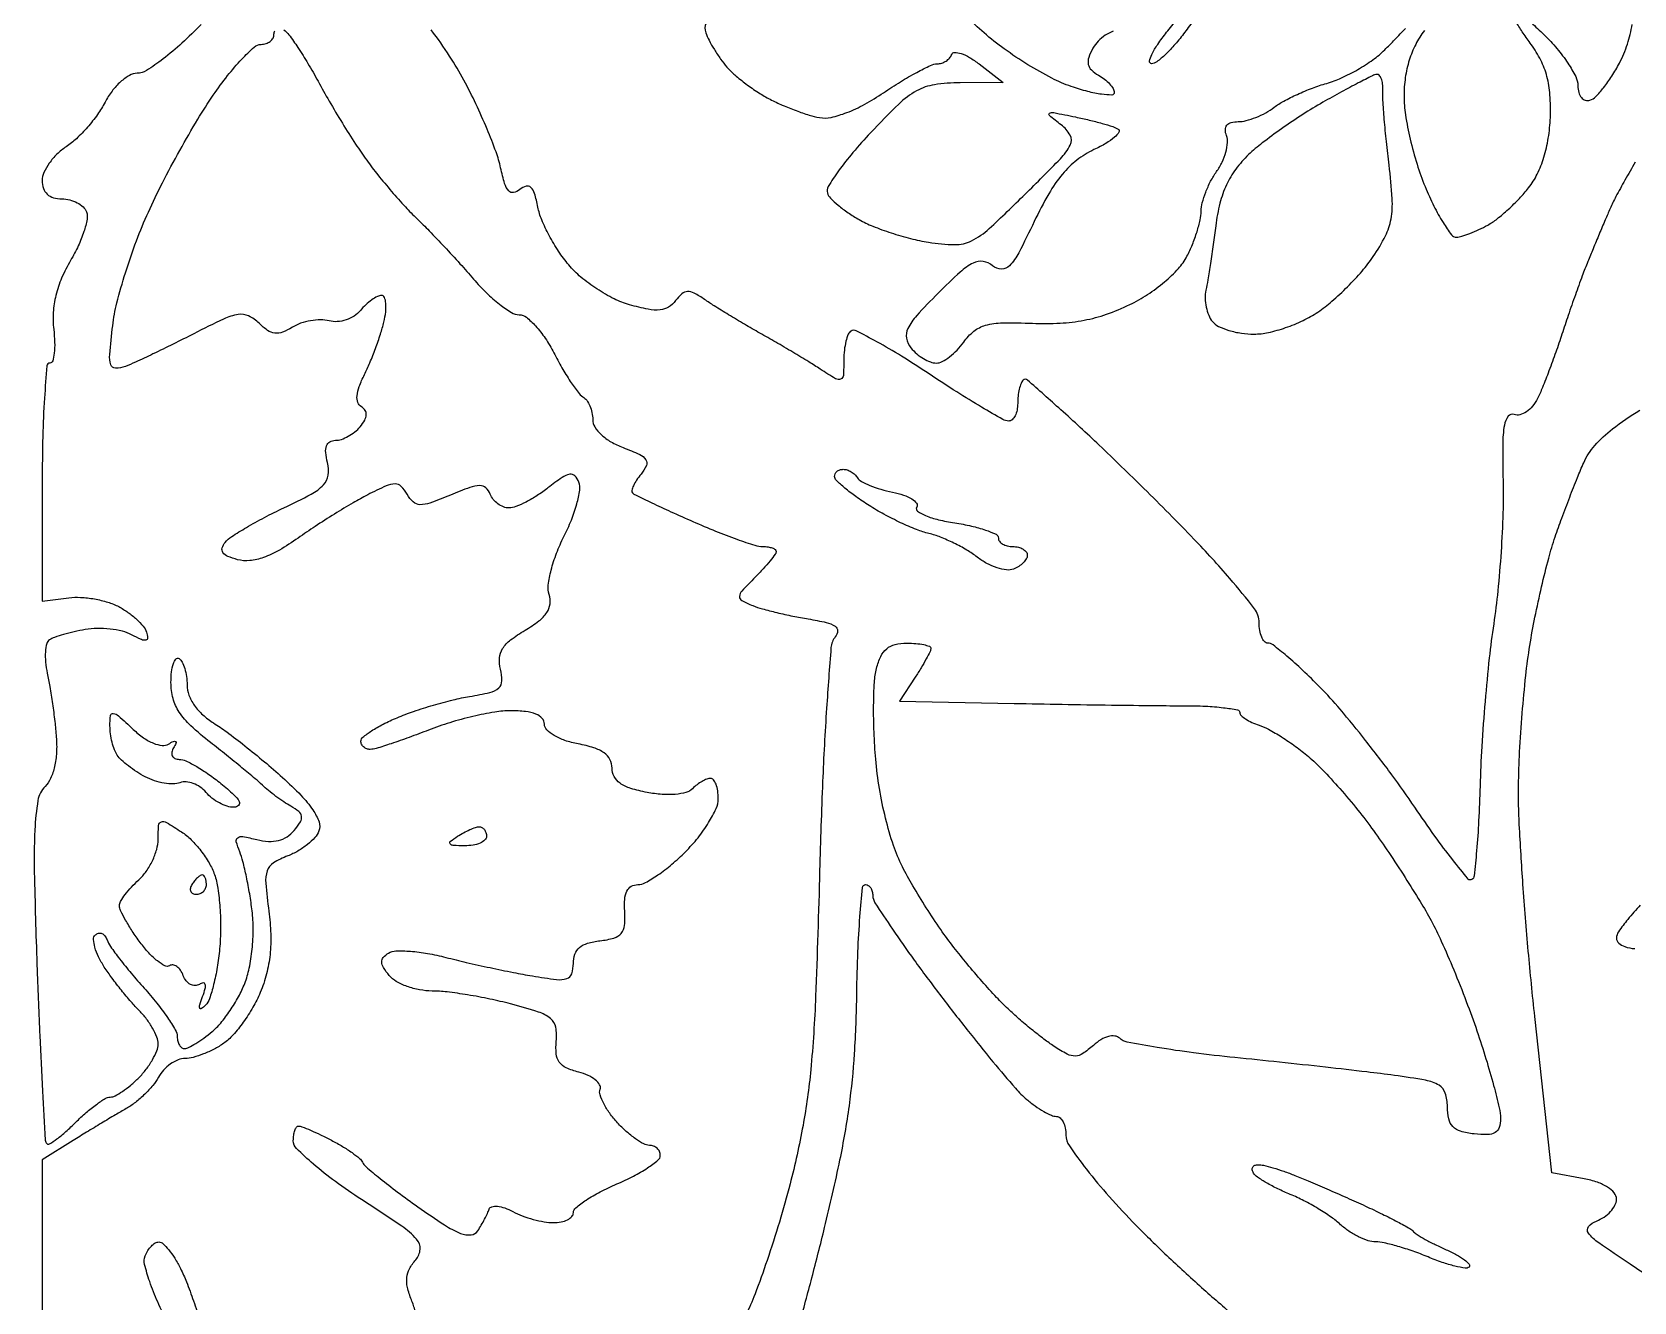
# Model space of a CAD drawing. Extents: x 0 to 102, y 0 to 135.
# Drawn here: x 58.12 to 72.15, y 62.92 to 74.05 of the extents above; entities that cross this region are included whole.
import ezdxf

# ---------------------------------------------------------------- set-up
doc = ezdxf.new("R2010")
doc.units = 0
doc.header["$MEASUREMENT"] = 0

msp = doc.modelspace()

# ---------------------------------------------------------------- linework, layer by layer
for points in [[(68.492028, 74.5326, -0.328523), (68.503802, 74.523928, -0.112876), (68.505515, 74.501536, -0.061476), (68.496031, 74.467436, -0.030111), (68.476212, 74.42685, -0.018633), (68.44072, 74.369185, -0.003932), (68.37427, 74.271397, -0.004114), (68.295339, 74.15917, -0.003892), (68.213113, 74.04615, -0.019149), (68.128831, 73.940861, -0.02517), (68.04372, 73.851967, -0.024172), (67.967776, 73.786892, -0.166549), (67.921974, 73.7712, -0.469711), (67.904899, 73.791782, -0.065923), (67.924667, 73.851967, -0.038273), (67.976047, 73.940566, -0.018366), (68.054455, 74.04615, -0.000382), (68.145151, 74.15917, -0.000389), (68.235495, 74.271397, -0.000377), (68.314186, 74.368843, -0.001608), (68.361411, 74.42685, -0.022925), (68.397813, 74.467335, -0.028014), (68.435527, 74.501536, -0.028486), (68.469652, 74.526085, -0.142621)], [(69.895492, 73.677517, 0.077402), (69.857146, 73.665262, 0.003452), (69.732768, 73.601968, 0.005742), (69.586108, 73.523907, 0.004068), (69.423255, 73.433083, 0.013737), (69.247389, 73.326621, 0.010567), (69.061271, 73.201207, 0.01071), (68.892151, 73.076467, 0.024903), (68.772391, 72.974211, 0.044324), (68.6606, 72.848205, 0.050917), (68.57858, 72.709922, 0.046815), (68.521386, 72.54826, 0.029558), (68.484077, 72.351496, -0.002865), (68.461842, 72.186576, -0.002826), (68.437619, 72.021154, -0.002775), (68.414778, 71.876495, -0.010838), (68.398232, 71.787502, 0.057995), (68.391833, 71.716311, 0.044637), (68.400826, 71.638757, 0.045773), (68.422791, 71.566763, 0.076426), (68.455299, 71.512552, 0.107145), (68.50936, 71.470196, 0.039461), (68.600125, 71.434757, 0.036887), (68.708646, 71.410533, 0.036487), (68.819948, 71.4024, 0.054654), (68.945142, 71.416126, 0.028309), (69.096767, 71.458907, 0.027768), (69.249326, 71.521105, 0.037604), (69.378626, 71.594763, 0.030502), (69.502441, 71.689668, 0.017924), (69.63891, 71.817008, 0.017889), (69.76667, 71.954598, 0.028976), (69.863858, 72.081213, 0.031647), (69.970889, 72.262451, 0.074902), (70.020176, 72.410854, 0.058901), (70.029653, 72.587961, 0.013966), (70.002402, 72.8829, -0.004253), (69.979415, 73.088094, -0.004849), (69.96099, 73.284882, -0.004409), (69.948449, 73.452139, -0.027079), (69.947423, 73.53855, 0.037408), (69.945599, 73.594618, 0.062664), (69.934751, 73.640442, 0.091571), (69.917221, 73.669671, 0.256073)], [(65.221607, 70.218, -0.079828), (65.25543, 70.212565, -0.053414), (65.291205, 70.196359, -0.052543), (65.323431, 70.172511, -0.068897), (65.346747, 70.144327, 0.131301), (65.380432, 70.112559, 0.026371), (65.455622, 70.076952, 0.026196), (65.550123, 70.043825, 0.02185), (65.653446, 70.018421, -0.031727), (65.750047, 69.992637, -0.058765), (65.823342, 69.957983, -0.094395), (65.863655, 69.920631, -0.306286), (65.86507, 69.886023, 0.396301), (65.872157, 69.85125, 0.055886), (65.94239, 69.812565, 0.039548), (66.054718, 69.776242, 0.021215), (66.197863, 69.748523, -0.018017), (66.344386, 69.721121, -0.02808), (66.467888, 69.686001, -0.026968), (66.559675, 69.64858, -0.290195), (66.5802, 69.616194, 0.165545), (66.589939, 69.587586, 0.095492), (66.617477, 69.56323, 0.076482), (66.658562, 69.546768, 0.057167), (66.7071, 69.5412, -0.057609), (66.755636, 69.535589, -0.076852), (66.796723, 69.519008, -0.095748), (66.824258, 69.49447, -0.164455), (66.834, 69.465651, -0.134271), (66.825157, 69.433317, -0.062267), (66.798309, 69.398599, -0.055126), (66.758973, 69.366919, -0.050409), (66.712499, 69.343478, -0.124148), (66.652069, 69.33623, -0.047991), (66.569188, 69.355074, -0.043723), (66.479129, 69.393882, -0.041181), (66.395249, 69.448426, 0.031196), (66.303795, 69.510527, 0.019733), (66.190284, 69.571755, 0.019805), (66.073535, 69.623279, 0.034176), (65.972378, 69.655424, -0.034863), (65.864419, 69.689893, -0.014655), (65.724422, 69.750417, -0.014416), (65.577958, 69.824116, -0.018202), (65.447209, 69.900974, -0.013583), (65.332773, 69.978425, -0.01923), (65.235661, 70.053889, -0.015663), (65.161326, 70.120465, -0.190431), (65.145581, 70.15455, -0.126738), (65.150377, 70.178738, -0.107267), (65.166436, 70.199362, -0.095357), (65.191469, 70.213211, -0.078962)], [(65.778112, 68.6952, -0.020326), (65.85856, 68.691928, -0.032804), (65.926345, 68.6819, -0.035352), (65.975734, 68.66753, -0.313995), (65.988, 68.649923, -0.114403), (65.981606, 68.622345, -0.009554), (65.947865, 68.556693, -0.012338), (65.903701, 68.479293, -0.009212), (65.85137, 68.396123), (65.71474, 68.1876), (66.71852, 68.167427, 0.000841), (67.1385, 68.159693, 0.000774), (67.570334, 68.153136, 0.000772), (67.955375, 68.14848, 0.00256), (68.20875, 68.147105, -0.011303), (68.395254, 68.142831, -0.018658), (68.552305, 68.129793, -0.01314), (68.675681, 68.111598, -0.364489), (68.6952, 68.088379, 0.203818), (68.706317, 68.062239, 0.04536), (68.745037, 68.031192, 0.040104), (68.799894, 68.000862, 0.029399), (68.864856, 67.975955, -0.048463), (68.947699, 67.940521, -0.016179), (69.061337, 67.87342, -0.015931), (69.183121, 67.790531, -0.017513), (69.295486, 67.702514, -0.026742), (69.417204, 67.588443, -0.010864), (69.570854, 67.421051, -0.010713), (69.728644, 67.233513, -0.013419), (69.866436, 67.05271, -0.008043), (69.999332, 66.861868, -0.005705), (70.142481, 66.64375, -0.00576), (70.274427, 66.432285, -0.012146), (70.370875, 66.264632, -0.018606), (70.459891, 66.085209, -0.00741), (70.569028, 65.833082, -0.007321), (70.678864, 65.557331, -0.009141), (70.772368, 65.298064, -0.007333), (70.851639, 65.053279, -0.008858), (70.918584, 64.821169, -0.007722), (70.968302, 64.624526, -0.058115), (70.9794, 64.529363, -0.079203), (70.967154, 64.452541, -0.185733), (70.931035, 64.408188, -0.128576), (70.863593, 64.389934, -0.030796), (70.74675, 64.396131, -0.041219), (70.629436, 64.419539, -0.130226), (70.561192, 64.460292, -0.141853), (70.525393, 64.527143, -0.052502), (70.5141, 64.6344, 0.078139), (70.495416, 64.753229, 0.183645), (70.440158, 64.822241, 0.089195), (70.322861, 64.865653, 0.010692), (70.0488, 64.908522, 0.004214), (69.80802, 64.938863, 0.00132), (69.446818, 64.980322, 0.001319), (69.04331, 65.02448, 0.001459), (68.6529, 65.065012, -0.006638), (68.29059, 65.106423, -0.009655), (67.972394, 65.153339, -0.005701), (67.707942, 65.200669, -0.143371), (67.643085, 65.233885, 0.161157), (67.600399, 65.253904, 0.095617), (67.543791, 65.24984, 0.072857), (67.478883, 65.221798, 0.04561), (67.412603, 65.171995, -0.034364), (67.320779, 65.099714, -0.143891), (67.254596, 65.078343, -0.128612), (67.183189, 65.095009, -0.025213), (67.068818, 65.162874, -0.01622), (66.97999, 65.226073, -0.007924), (66.870724, 65.312049, -0.007852), (66.759821, 65.405125, -0.011274), (66.6648, 65.491275, -0.015655), (66.56523, 65.59183, -0.006655), (66.437969, 65.732371, -0.006577), (66.306042, 65.886049, -0.008572), (66.189608, 66.0303, -0.01467), (66.075118, 66.186469, -0.008942), (65.948735, 66.37712, -0.008958), (65.830132, 66.570743, -0.015661), (65.739906, 66.735763, -0.036389), (65.661708, 66.922649, -0.019986), (65.59228, 67.16088, -0.019148), (65.538001, 67.421519, -0.02085), (65.505654, 67.678257, -0.011422), (65.491258, 67.914751, -0.011739), (65.487858, 68.149503, -0.011542), (65.494387, 68.352934, -0.047721), (65.512818, 68.474445, -0.049566), (65.550475, 68.579245, -0.108617), (65.602498, 68.646222, -0.114776), (65.675757, 68.683018, -0.059298)], [(59.002237, 67.939684, 0.035291), (59.091923, 67.866617, 0.054797), (59.179244, 67.818505, 0.069697), (59.255419, 67.798652, 0.168917), (59.311409, 67.811108, -0.023569), (59.354628, 67.835082, -0.285897), (59.372691, 67.833312, -0.352028), (59.376537, 67.817548, -0.028981), (59.354979, 67.777671, 0.089022), (59.340014, 67.739766, 0.16709), (59.344322, 67.70749, 0.174118), (59.367285, 67.685569, 0.097798), (59.405357, 67.676958, -0.103377), (59.463825, 67.663052, -0.021339), (59.558123, 67.613698, -0.021588), (59.664609, 67.54574, -0.018862), (59.7699, 67.465878, -0.013995), (59.881732, 67.368853, -0.080169), (59.93023, 67.30741, -0.335951), (59.92549, 67.273779, -0.197385), (59.886009, 67.25742, -0.078084), (59.825372, 67.266758, -0.044581), (59.756889, 67.295531, -0.043214), (59.691491, 67.337748, -0.054671), (59.639805, 67.38775, 0.066261), (59.589396, 67.434312, 0.064319), (59.528072, 67.466625, 0.06955), (59.465587, 67.480441, 0.111748), (59.411817, 67.472653, -0.093147), (59.352934, 67.461899, -0.040431), (59.273323, 67.468757, -0.038176), (59.187437, 67.490053, -0.041302), (59.108121, 67.523768, -0.022583), (59.033036, 67.567727, -0.020561), (58.959757, 67.619591, -0.02106), (58.89813, 67.67141, -0.060273), (58.861745, 67.713815, -0.059512), (58.837782, 67.761009, -0.026982), (58.817468, 67.827378, -0.026252), (58.803354, 67.900541, -0.032542), (58.798295, 67.969697, -0.032351), (58.803472, 68.060864, -0.421472), (58.827817, 68.079434, -0.146783), (58.872516, 68.058521, -0.006275)], [(59.42517, 67.041868, -0.051451), (59.509834, 66.973003, -0.031884), (59.594563, 66.876669, -0.031782), (59.66684, 66.769672, -0.048821), (59.713715, 66.668266, -0.047673), (59.743154, 66.548048, -0.018908), (59.76134, 66.378843, -0.018509), (59.76732, 66.193456, -0.022098), (59.758765, 66.018849, -0.017314), (59.737783, 65.855531, -0.020878), (59.706426, 65.704068, -0.020043), (59.670104, 65.580539, -0.1165), (59.634408, 65.52335, -0.043417), (59.599232, 65.494077, -0.505032), (59.584771, 65.498999, -0.155949), (59.584829, 65.528162, -0.013148), (59.610065, 65.600028, 0.022658), (59.632776, 65.668866, 0.134502), (59.633, 65.7064, 0.375561), (59.615377, 65.718221, 0.106879), (59.581642, 65.706264, -0.139735), (59.543358, 65.695425, -0.124134), (59.503146, 65.705641, -0.103556), (59.467054, 65.736174, -0.074099), (59.440962, 65.782348, 0.05776), (59.416311, 65.829491, 0.088473), (59.384174, 65.86239, 0.118783), (59.349952, 65.876225, 0.177142), (59.318651, 65.869784, -0.266488), (59.279199, 65.868493, -0.046193), (59.214328, 65.911041, -0.039558), (59.139446, 65.981064, -0.025806), (59.064254, 66.072496, -0.013349), (58.994313, 66.172579, -0.016805), (58.935255, 66.268983, -0.015012), (58.891495, 66.351817, -0.114494), (58.8816, 66.394462, -0.133207), (58.892036, 66.432941, -0.027167), (58.931303, 66.49235, -0.026849), (58.986026, 66.558381, -0.022381), (59.0508, 66.6225, 0.056014), (59.115563, 66.695848, 0.041261), (59.170297, 66.789493, 0.042015), (59.207682, 66.888071, 0.069737), (59.22, 66.975962, -0.018404), (59.22453, 67.099001, -0.305608), (59.248618, 67.129606, -0.21583), (59.293346, 67.12447, -0.010144)], [(62.03295, 67.086505, -0.133323), (62.057142, 67.080464, -0.102891), (62.077762, 67.062568, -0.089496), (62.09163, 67.035429, -0.073605), (62.0964, 67.0032, -0.210568), (62.082189, 66.970952, -0.082215), (62.040485, 66.943832, -0.062416), (61.978925, 66.925605, -0.042523), (61.90605, 66.919895, -0.011293), (61.80502, 66.922866, -0.220444), (61.778122, 66.937072, -0.409657), (61.780936, 66.959166, -0.023197), (61.8426, 67.0032, -0.019837), (61.89584, 67.034686, -0.02047), (61.950862, 67.061499, -0.020703), (62.000255, 67.080721, -0.077483)], [(59.605693, 66.6648, 0.151918), (59.587865, 66.659255, 0.038439), (59.563986, 66.639949, 0.035638), (59.538857, 66.612583, 0.029505), (59.5161, 66.5802, 0.082592), (59.502859, 66.547874, 0.161196), (59.505491, 66.520451, 0.182303), (59.523379, 66.502223, 0.108972), (59.553407, 66.4956, 0.093332), (59.587607, 66.50204, 0.09642), (59.616682, 66.520451, 0.099167), (59.636142, 66.54792, 0.105053), (59.643, 66.5802, 0.042167), (59.640264, 66.612589, 0.061769), (59.632041, 66.639949, 0.081139), (59.619959, 66.658501, 0.210953)], [(68.855426, 64.1268, -0.059349), (68.902854, 64.121151, -0.011841), (68.9854, 64.099121, -0.012371), (69.080797, 64.068645, -0.01125), (69.177669, 64.032573, -0.005575), (69.294674, 63.984463, -0.002127), (69.45662, 63.914939, -0.002106), (69.631906, 63.837925, -0.002581), (69.795, 63.764436, -0.006343), (69.943906, 63.694117, -0.008626), (70.076295, 63.62668, -0.006099), (70.184936, 63.567247, -0.091255), (70.218, 63.539691, 0.082175), (70.247665, 63.514048, 0.010962), (70.319427, 63.4723, 0.012439), (70.407518, 63.426428, 0.010163), (70.503883, 63.381661, -0.020662), (70.594171, 63.337389, -0.03792), (70.662962, 63.293003, -0.051202), (70.704198, 63.2545, -0.39442), (70.703377, 63.230377, -0.24049), (70.670321, 63.219665, -0.020181), (70.579539, 63.237972, -0.023343), (70.467825, 63.270826, -0.01577), (70.343712, 63.318144, 0.014397), (70.21241, 63.368617, 0.014542), (70.078855, 63.411267, 0.014487), (69.960609, 63.441594, 0.055579), (69.885221, 63.45, -0.079607), (69.818789, 63.460644, -0.035), (69.736111, 63.49441, -0.033509), (69.651601, 63.543325, -0.038285), (69.578302, 63.601184, 0.034641), (69.495864, 63.667237, 0.01631), (69.381176, 63.741337, 0.016074), (69.255504, 63.811445, 0.021787), (69.137535, 63.865999, -0.015558), (69.028238, 63.9149, -0.018628), (68.92871, 63.967867, -0.017616), (68.849014, 64.018004, -0.105501), (68.815292, 64.053216, -0.093395), (68.804488, 64.081294, -0.171758), (68.808322, 64.105185, -0.173881), (68.826263, 64.121148, -0.096002)]]:
    msp.add_lwpolyline(points, format="xyb", close=True)
for points in [[(59.597274, 74.114669, -0.01694), (59.429167, 73.950752, -0.021734), (59.263316, 73.812345, -0.020261), (59.118146, 73.710566, -0.143714), (59.036487, 73.6866, 0.131509), (58.969424, 73.668651, 0.052378), (58.891734, 73.61228, 0.047076), (58.816307, 73.530392, 0.043283), (58.755112, 73.433597, -0.035809), (58.689729, 73.326675, -0.024224), (58.6011, 73.214544, -0.024456), (58.504359, 73.114016, -0.043942), (58.414539, 73.043167, 0.048133), (58.334303, 72.978781, 0.045866), (58.266411, 72.899265, 0.049325), (58.219859, 72.81729, 0.104856), (58.2048, 72.74627, 0.082131), (58.216106, 72.677908, 0.124379), (58.248743, 72.627576, 0.118109), (58.302817, 72.597122, 0.069557), (58.376655, 72.5868, -0.061713), (58.445647, 72.578252, -0.060522), (58.510954, 72.553114, -0.065877), (58.562958, 72.515997, -0.113719), (58.592515, 72.472125, -0.14084), (58.598057, 72.408263, -0.030662), (58.569935, 72.300192, -0.029661), (58.520548, 72.174792, -0.024644), (58.453853, 72.047853, 0.031904), (58.375318, 71.892963, 0.041261), (58.324754, 71.7419, 0.043903), (58.301783, 71.592707, 0.045341), (58.305605, 71.443428, -0.021366), (58.313927, 71.330402, -0.035735), (58.310053, 71.235206, -0.041711), (58.296499, 71.166758, -0.334704), (58.272412, 71.1486, 0.390704), (58.24518, 71.123487, 0.004046), (58.224661, 70.842263, 0.010108), (58.209661, 70.505617, 0.006078), (58.2048, 70.105752), (58.2048, 69.062904), (58.43745, 69.092864, -0.046618), (58.541462, 69.096496, -0.02961), (58.661925, 69.08228, -0.029645), (58.779564, 69.053997, -0.047602), (58.874919, 69.014762, -0.032273), (58.956076, 68.965004, -0.031749), (59.030623, 68.904966, -0.033419), (59.088875, 68.843984, -0.094494), (59.117358, 68.792735, -0.061502), (59.127662, 68.74083, -0.381033), (59.112452, 68.721027, -0.155538), (59.073417, 68.725768, -0.015482), (58.987961, 68.768154, 0.062283), (58.906823, 68.799344, 0.032372), (58.79989, 68.818567, 0.031605), (58.685887, 68.824266, 0.041561), (58.582251, 68.814254, 0.011866), (58.485417, 68.79431, 0.012706), (58.391838, 68.77019, 0.012335), (58.312657, 68.745494, 0.056702), (58.269225, 68.725031, 0.193975), (58.244148, 68.690926, 0.045848), (58.232722, 68.619769, 0.040568), (58.233943, 68.529479, 0.030408), (58.24934, 68.431203, -0.012592), (58.271984, 68.314107, -0.006287), (58.295028, 68.16493, -0.006237), (58.31503, 68.009792, -0.009142), (58.32842, 67.872841, -0.033439), (58.330086, 67.737698, -0.04202), (58.312801, 67.613716, -0.047674), (58.278937, 67.510765, -0.093354), (58.230429, 67.439744, 0.157188), (58.167118, 67.316201, 0.029595), (58.140797, 67.060502, 0.01682), (58.136647, 66.635675, 0.002897), (58.160538, 65.830524, 0.001997), (58.183128, 65.258238, 0.003218), (58.207456, 64.770941, 0.000611), (58.232147, 64.342303, 0.183684), (58.246208, 64.310992, 0.349566), (58.269496, 64.308353, 0.019339), (58.334234, 64.352494, 0.023043), (58.412722, 64.416378, 0.014036), (58.499618, 64.498527, -0.016907), (58.58995, 64.582949, -0.021491), (58.679049, 64.654236, -0.020103), (58.756956, 64.706583, -0.138736), (58.800845, 64.719, 0.12346), (58.842608, 64.729472, 0.025935), (58.907581, 64.768702, 0.025712), (58.980098, 64.823429, 0.021879), (59.0508, 64.8882, 0.033666), (59.11555, 64.96231, 0.032922), (59.170297, 65.044974, 0.034745), (59.208367, 65.123848, 0.095343), (59.22, 65.1843, 0.093232), (59.208694, 65.244406, 0.035259), (59.171959, 65.321964, 0.033417), (59.119041, 65.402797, 0.034751), (59.056457, 65.474743, -0.017799), (58.983453, 65.553138, -0.009515), (58.898649, 65.654811, -0.009461), (58.815924, 65.762013, -0.014568), (58.748897, 65.858084, -0.031576), (58.698522, 65.9467, -0.045136), (58.666379, 66.031178, -0.054022), (58.654829, 66.100365, -0.223301), (58.670222, 66.13869, -0.129448), (58.698019, 66.153589, -0.1587), (58.727242, 66.151239, -0.131285), (58.753529, 66.131003, -0.077696), (58.772576, 66.096019, 0.068491), (58.802675, 66.03824, 0.009472), (58.883269, 65.929076, 0.01071), (58.984508, 65.802938, 0.008887), (59.097431, 65.673019, -0.014869), (59.207796, 65.542931, -0.018913), (59.301297, 65.416295, -0.017149), (59.370713, 65.306523, -0.128457), (59.387237, 65.24775, 0.058157), (59.392701, 65.207444, 0.07793), (59.407262, 65.173617, 0.097237), (59.428299, 65.151299, 0.164122), (59.45265, 65.143881, 0.113274), (59.487461, 65.152964, 0.017841), (59.549413, 65.188147, 0.019034), (59.620591, 65.235829, 0.0156), (59.692954, 65.291931, 0.04769), (59.768562, 65.367629, 0.0237), (59.849859, 65.476341, 0.023283), (59.924103, 65.597938, 0.031534), (59.978749, 65.714452, 0.043977), (60.018028, 65.847239, 0.024355), (60.043477, 66.014481, 0.02392), (60.053046, 66.189964, 0.032094), (60.043891, 66.348952, 0.011122), (60.02231, 66.497858, 0.010388), (59.993701, 66.649103, 0.010422), (59.96271, 66.782323, 0.03449), (59.934536, 66.867813, -0.032794), (59.905227, 66.955742, -0.312027), (59.918059, 66.991036, -0.202625), (59.962768, 67.000908, -0.015849), (60.08471, 66.97438, 0.046699), (60.18702, 66.958648, 0.074996), (60.27477, 66.966608, 0.084009), (60.349158, 66.998745, 0.075806), (60.411874, 67.054505, 0.033227), (60.466142, 67.129518, 0.174978), (60.476735, 67.178399, 0.192715), (60.453281, 67.219958, 0.041533), (60.38343, 67.267054, -0.019019), (60.321882, 67.304641, -0.011744), (60.252351, 67.353212, -0.011774), (60.185805, 67.404516, -0.020658), (60.133626, 67.450433, 0.015427), (60.07021, 67.507427, 0.003162), (59.954515, 67.603877, 0.003325), (59.818566, 67.714255, 0.00312), (59.67825, 67.825208, -0.021583), (59.507178, 67.97106, -0.059728), (59.405142, 68.091629, -0.079561), (59.351226, 68.211003, -0.066459), (59.3328, 68.34902, -0.026398), (59.337791, 68.443493, -0.054432), (59.353509, 68.515705, -0.100292), (59.37652, 68.555616, -0.365441), (59.4033, 68.559586, -0.13832), (59.430442, 68.529999, -0.043083), (59.453091, 68.47351, -0.039342), (59.468602, 68.403009, -0.034493), (59.4738, 68.327748, 0.091495), (59.489827, 68.240899, 0.061678), (59.537223, 68.151647, 0.055382), (59.611322, 68.067503, 0.046286), (59.70645, 67.995841, -0.021626), (59.820961, 67.91811, -0.007459), (59.979705, 67.796293, -0.007396), (60.150925, 67.65663, -0.008512), (60.309979, 67.518236, -0.017544), (60.471108, 67.362568, -0.042207), (60.575748, 67.23401, -0.060951), (60.629836, 67.12937, -0.182416), (60.629397, 67.050165, -0.093034), (60.594032, 66.992734, -0.039691), (60.527991, 66.930718, -0.037489), (60.445001, 66.873978, -0.040381), (60.35645, 66.831852, 0.047836), (60.230615, 66.769676, 0.173088), (60.175742, 66.70091, 0.104838), (60.162395, 66.591877, 0.012248), (60.189875, 66.346672, -0.025676), (60.206793, 66.147546, -0.034777), (60.200277, 65.96716, -0.036936), (60.169652, 65.798364, -0.035819), (60.114322, 65.634108, -0.031483), (60.050486, 65.505092, -0.025382), (59.966588, 65.375107, -0.026066), (59.876458, 65.262743, -0.057971), (59.794605, 65.189958, -0.031912), (59.711325, 65.139218, -0.027081), (59.617646, 65.096339, -0.027974), (59.5278, 65.066647, -0.065906), (59.457953, 65.0574, 0.095578), (59.39504, 65.045263, 0.057421), (59.327926, 65.008958, 0.054613), (59.267007, 64.95556, 0.062727), (59.222296, 64.89249, -0.049886), (59.174558, 64.82136, -0.026926), (59.102986, 64.743698, -0.026546), (59.020801, 64.671724, -0.037555), (58.94007, 64.61754, 0.004465), (58.846761, 64.563498, 0.001943), (58.723733, 64.490122, 0.001923), (58.593592, 64.411132, 0.002561), (58.475986, 64.3383), (58.20587, 64.1691), (58.205335, 62.45595)], [(64.019751, 74.126552, 0.189238), (64.01689, 74.042305, 0.036373), (64.045971, 73.975908, 0.017036), (64.092582, 73.894426, 0.016778), (64.147484, 73.811936, 0.022577), (64.202909, 73.741389, 0.036904), (64.271867, 73.672355, 0.017651), (64.369647, 73.593789, 0.017392), (64.47802, 73.518561, 0.023695), (64.580964, 73.458984, 0.017439), (64.68788, 73.40834, 0.01326), (64.808241, 73.360129, 0.013454), (64.923651, 73.320913, 0.030325), (65.01335, 73.29896, 0.099976), (65.115225, 73.300989, 0.037675), (65.25231, 73.342571, 0.032868), (65.409154, 73.415557, 0.023579), (65.574186, 73.516375, -0.011114), (65.723672, 73.612893, -0.014251), (65.865561, 73.694623, -0.012111), (65.986605, 73.75609, -0.107931), (66.0444, 73.769661, 0.074455), (66.084239, 73.776263, 0.065244), (66.122391, 73.794372, 0.067916), (66.153149, 73.820761, 0.097513), (66.1713, 73.851623, -0.322315), (66.197871, 73.870191, -0.079828), (66.253344, 73.860499, -0.052369), (66.32787, 73.825692, -0.02887), (66.411, 73.768904), (66.6225, 73.605762), (66.246111, 73.603881, 0.036071), (66.02049, 73.586449, 0.090001), (65.864554, 73.533257, 0.064877), (65.708789, 73.417807, 0.012382), (65.460724, 73.166362, 0.013382), (65.306253, 72.992744, 0.019683), (65.18091, 72.831569, 0.01551), (65.089251, 72.694852, 0.223971), (65.082504, 72.638387, 0.114066), (65.109705, 72.593912, 0.024233), (65.176801, 72.53187, 0.024171), (65.263475, 72.466048, 0.020916), (65.360292, 72.405438, 0.033847), (65.480611, 72.347339, 0.01654), (65.640781, 72.289036, 0.016326), (65.812012, 72.239171, 0.02273), (65.968285, 72.206633, 0.036283), (66.198334, 72.186501, 0.119582), (66.345797, 72.219984, 0.071747), (66.500254, 72.326691, 0.007765), (66.814285, 72.627165, 0.004677), (67.123116, 72.937745, 0.073688), (67.210371, 73.0584, 0.252362), (67.20905, 73.144139, 0.102392), (67.1301, 73.235275, -0.00904), (67.027603, 73.316633, -0.531823), (67.029527, 73.33666, -0.173358), (67.064989, 73.34217, -0.003085), (67.257, 73.304183, -0.00876), (67.375959, 73.277706, -0.010054), (67.488538, 73.248163, -0.009262), (67.582769, 73.219503, -0.055522), (67.629416, 73.198407, -0.417921), (67.636296, 73.170706, -0.07924), (67.598768, 73.126729, -0.044989), (67.523024, 73.073078, -0.021877), (67.417916, 73.018006, 0.055566), (67.268599, 72.926479, 0.054127), (67.141637, 72.803597, 0.042997), (67.022303, 72.631996, 0.019276), (66.894556, 72.388493, -0.008467), (66.758452, 72.114843, -0.0694), (66.677978, 72.001414, -0.213163), (66.60771, 71.972107, -0.168523), (66.529789, 72.001332, 0.137275), (66.446487, 72.03852, 0.154758), (66.360218, 72.024593, 0.068542), (66.246716, 71.946274, 0.011133), (66.052694, 71.760706, 0.010843), (65.864691, 71.564367, 0.07045), (65.787457, 71.451803, 0.160285), (65.77508, 71.365733, 0.130149), (65.81447, 71.280717, 0.044686), (65.864682, 71.230166, 0.040375), (65.924733, 71.187409, 0.04271), (65.985173, 71.158015, 0.092083), (66.035862, 71.1486, 0.120792), (66.087738, 71.161318, 0.042963), (66.152597, 71.20259, 0.039587), (66.218829, 71.262068, 0.037251), (66.276342, 71.332397, -0.07121), (66.365361, 71.427342, -0.102602), (66.467671, 71.479433, -0.063256), (66.617076, 71.500503, -0.013549), (66.879439, 71.497003, 0.023153), (67.121253, 71.49842, 0.034347), (67.331502, 71.523948, 0.036014), (67.528689, 71.576718, 0.029348), (67.730707, 71.66027, 0.032648), (67.886948, 71.748923, 0.02995), (68.035115, 71.859531, 0.031447), (68.157265, 71.976567, 0.066762), (68.232208, 72.083663, 0.022885), (68.279901, 72.187249, 0.02014), (68.320201, 72.29923, 0.020626), (68.348312, 72.403255, 0.055728), (68.3568, 72.479175, -0.064388), (68.366218, 72.552007, -0.028234), (68.396293, 72.64473, -0.027367), (68.439781, 72.740863, -0.032879), (68.491246, 72.8257, 0.042391), (68.539193, 72.908235, 0.042842), (68.572336, 72.997387, 0.046462), (68.587122, 73.079849, 0.113225), (68.578501, 73.140624, -0.088896), (68.568504, 73.192864, -0.179353), (68.582413, 73.231791, -0.155938), (68.620391, 73.255776, -0.063564), (68.681686, 73.2636, 0.063962), (68.751058, 73.272511, 0.031049), (68.836128, 73.300474, 0.030177), (68.922371, 73.341075, 0.038098), (68.99628, 73.389127, -0.039427), (69.079974, 73.443227, -0.016908), (69.19924, 73.502496, -0.016607), (69.3312, 73.557386, -0.021035), (69.4566, 73.59879, 0.037945), (69.58539, 73.646197, 0.023927), (69.727849, 73.719712, 0.023987), (69.861761, 73.805964, 0.040059), (69.9642, 73.892291, 0.004777), (70.053551, 73.982447, 0.003941), (70.147143, 74.080234, 0.00398)], [(67.585319, 74.054689, 0.056026), (67.516606, 74.019452, 0.053954), (67.454451, 73.967779, 0.064893), (67.409109, 73.906856, 0.042124), (67.371635, 73.824277, 0.137039), (67.367505, 73.764882, 0.155952), (67.39468, 73.716567, 0.059774), (67.457719, 73.670643, -0.038382), (67.510402, 73.635602, -0.043064), (67.554956, 73.594118, -0.047714), (67.585832, 73.552617, -0.136916), (67.5954, 73.518331, -0.414924), (67.573525, 73.49651, -0.034322), (67.484948, 73.502813, -0.030277), (67.363618, 73.527432, -0.016918), (67.219393, 73.571189, -0.037506), (67.047621, 73.644497, -0.018222), (66.839795, 73.762057, -0.01796), (66.631282, 73.900807, -0.024686), (66.455156, 74.04104, -0.016281), (66.297644, 74.189062, -0.014946)], [(70.312245, 74.060346, 0.048803), (70.23561, 73.940518, 0.042363), (70.179344, 73.802375, 0.040264), (70.144935, 73.649666, 0.035299), (70.1334, 73.486476, 0.039318), (70.146344, 73.322126, 0.017982), (70.187675, 73.110807, 0.01768), (70.247411, 72.890227, 0.023279), (70.318168, 72.694185, 0.016375), (70.395509, 72.523601, 0.024321), (70.475151, 72.38023, 0.021504), (70.548373, 72.272898, 0.245337), (70.593118, 72.251398, 0.066099), (70.639778, 72.259179, 0.017951), (70.710637, 72.283699, 0.017837), (70.789772, 72.317596, 0.017669), (70.866544, 72.357148, 0.038677), (70.949246, 72.412326, 0.018173), (71.047448, 72.495381, 0.017884), (71.144555, 72.590323, 0.023986), (71.225066, 72.683437, 0.052957), (71.300449, 72.803898, 0.038532), (71.358576, 72.950999, 0.035524), (71.397463, 73.118376, 0.029873), (71.415195, 73.299609, 0.026993), (71.411999, 73.497347, 0.046721), (71.385261, 73.659407, 0.05173), (71.33157, 73.801937, 0.043281), (71.247023, 73.939796, -0.011126), (71.176929, 74.039155, -0.014658), (71.117763, 74.132937, -0.012077)], [(71.246435, 74.130755, -0.010207), (71.3601, 74.025, -0.025386), (71.473435, 73.903406, -0.028527), (71.569221, 73.775414, -0.029559), (71.637118, 73.658548, -0.117338), (71.6562, 73.578354, 0.065208), (71.663956, 73.519137, 0.109473), (71.686956, 73.4748, 0.144302), (71.721392, 73.451865, 0.152532), (71.76195, 73.451938, 0.123162), (71.812369, 73.482824, 0.025844), (71.881469, 73.560912, 0.025635), (71.954131, 73.662375, 0.02182), (72.020323, 73.776238, 0.040882), (72.091059, 73.942971, 0.044425), (72.131338, 74.114441, 0.03695)], [(61.473206, 62.843867, 0.023723), (61.438877, 62.9424, -0.038029), (61.404264, 63.051707, -0.085007), (61.398964, 63.138424, -0.095661), (61.422729, 63.215439, -0.058127), (61.477201, 63.294015, 0.167117), (61.51518, 63.386115, 0.200918), (61.484472, 63.473871, 0.060096), (61.353614, 63.588085, 0.005837), (61.002531, 63.821058, -0.014128), (60.773393, 63.978643, -0.020171), (60.580101, 64.132105, -0.016632), (60.433408, 64.2673, -0.200864), (60.4044, 64.336593, -0.034373), (60.40779, 64.385853, -0.052426), (60.41806, 64.427422, -0.068256), (60.433062, 64.456012, -0.242398), (60.450901, 64.4652, -0.095387), (60.480114, 64.459576, -0.007217), (60.554817, 64.428446, -0.009741), (60.643293, 64.388003, -0.007256), (60.739358, 64.34008, -0.015422), (60.834109, 64.287317, -0.019118), (60.918697, 64.23224, -0.017735), (60.985258, 64.181549, -0.119242), (61.010107, 64.148665, 0.1156), (61.038903, 64.109983, 0.005527), (61.164215, 64.006633, 0.008803), (61.317739, 63.88724, 0.006204), (61.494299, 63.758244, 0.01008), (61.72842, 63.598622, 0.049685), (61.870033, 63.525085, 0.115456), (61.96125, 63.51132, 0.235801), (62.021674, 63.547809, 0.011505), (62.051179, 63.596877, 0.009585), (62.080311, 63.650305, 0.009706), (62.105096, 63.700253, 0.025798), (62.120219, 63.737081, -0.252908), (62.143987, 63.758668, -0.086105), (62.192077, 63.762046, -0.060525), (62.256354, 63.747499, -0.036998), (62.327532, 63.715931, 0.033421), (62.409495, 63.678878, 0.023029), (62.506519, 63.647615, 0.023291), (62.603079, 63.626114, 0.043156), (62.683038, 63.6192, 0.048157), (62.749921, 63.625657, 0.068155), (62.806464, 63.644934, 0.088336), (62.84456, 63.673352, 0.190683), (62.8578, 63.706806, -0.226325), (62.878328, 63.749834, -0.0245), (62.969631, 63.816615, -0.026229), (63.092659, 63.888711, -0.018168), (63.2385, 63.9576, 0.018168), (63.384341, 64.026489, 0.026229), (63.507369, 64.098585, 0.0245), (63.598672, 64.165366, 0.226325), (63.6192, 64.208394, 0.10884), (63.611837, 64.241816, 0.099749), (63.590986, 64.270266, 0.095364), (63.559821, 64.289343, 0.090031), (63.523151, 64.296, -0.126111), (63.474403, 64.308494, -0.028609), (63.401435, 64.354139, -0.027874), (63.320948, 64.418159, -0.023935), (63.243675, 64.493921, -0.030195), (63.175791, 64.57667, -0.037212), (63.123437, 64.661627, -0.0406), (63.09178, 64.737191, -0.160693), (63.091934, 64.786901, 0.219611), (63.087439, 64.827369, 0.088454), (63.04992, 64.870198, 0.064928), (62.986031, 64.908953, 0.042446), (62.904412, 64.936977, -0.04466), (62.79558, 64.974884, -0.13046), (62.734463, 65.024701, -0.134912), (62.707253, 65.097153, -0.049181), (62.708052, 65.207731, 0.072892), (62.703162, 65.329878, 0.176774), (62.657784, 65.406363, 0.094397), (62.551655, 65.46395, 0.012834), (62.3079, 65.534902, 0.012943), (62.126556, 65.577688, 0.01071), (61.931433, 65.614082, 0.010856), (61.751002, 65.639742, 0.028355), (61.620309, 65.647968, -0.044683), (61.510891, 65.658447, -0.040148), (61.400932, 65.688292, -0.042416), (61.30637, 65.731668, -0.091056), (61.245049, 65.782948, -0.030796), (61.193497, 65.853482, -0.135555), (61.178407, 65.902245, -0.191429), (61.192874, 65.942168, -0.072954), (61.23898, 65.980942, -0.134133), (61.303314, 65.999923, -0.023994), (61.429637, 65.996416, -0.0244), (61.581262, 65.977438, -0.019903), (61.74114, 65.94284, 0.006198), (61.9195, 65.899095, 0.003975), (62.127535, 65.852537, 0.003994), (62.332002, 65.810188, 0.007465), (62.49825, 65.77971, 0.010854), (62.709985, 65.748861, 0.105762), (62.799651, 65.756751, 0.242778), (62.843129, 65.799321, 0.080073), (62.8578, 65.890345, -0.084634), (62.871526, 65.970853, -0.132896), (62.911033, 66.028356, -0.106152), (62.981636, 66.066293, -0.041773), (63.09045, 66.088131, 0.038272), (63.213437, 66.11192, 0.152991), (63.277212, 66.152906, 0.153611), (63.306055, 66.222848, 0.038679), (63.307173, 66.34755, -0.035106), (63.307365, 66.452581, -0.09638), (63.326638, 66.523828, -0.147845), (63.364957, 66.564968, -0.1326), (63.421383, 66.5802, 0.126663), (63.489366, 66.597703, 0.024755), (63.597786, 66.664694, 0.024842), (63.719491, 66.757723, 0.020774), (63.83916, 66.86784, 0.028029), (63.949246, 66.991013, 0.029917), (64.042306, 67.123173, 0.031333), (64.107749, 67.245561, 0.107509), (64.1268, 67.33314, 0.036265), (64.121858, 67.401181, 0.0548), (64.106919, 67.458612, 0.071771), (64.085058, 67.497945, 0.234203), (64.05912, 67.5108, 0.095522), (64.026863, 67.504581, 0.0347), (63.984736, 67.484215, 0.032879), (63.940564, 67.454932, 0.033575), (63.900939, 67.420299, -0.130041), (63.844002, 67.387186, -0.046438), (63.750686, 67.370655, -0.039553), (63.63405, 67.370253, -0.027465), (63.503319, 67.387414, -0.027548), (63.359474, 67.422696, -0.078162), (63.266815, 67.46764, -0.118952), (63.214917, 67.526057, -0.123013), (63.1962, 67.600982, 0.120707), (63.177981, 67.67535, 0.118055), (63.12736, 67.73359, 0.07952), (63.037621, 67.778224, 0.029356), (62.9001, 67.812482, -0.033967), (62.783513, 67.842668, -0.051945), (62.688455, 67.885696, -0.065953), (62.624589, 67.935321, -0.197124), (62.604, 67.985515, 0.188587), (62.584223, 68.036085, 0.111413), (62.530109, 68.073369, 0.068335), (62.439445, 68.096029, 0.027123), (62.311032, 68.103, 0.04092), (62.168756, 68.091337, 0.016635), (61.978027, 68.053297, 0.016328), (61.774624, 67.998583, 0.020011), (61.5888, 67.9338, -0.005981), (61.418447, 67.868997, -0.007908), (61.261701, 67.814302, -0.005918), (61.12973, 67.772309, -0.074195), (61.078068, 67.7646, -0.086807), (61.04696, 67.770042, -0.094203), (61.020531, 67.785677, -0.100209), (61.002853, 67.80898, -0.112781), (60.9966, 67.836351, -0.228557), (61.013589, 67.871576, -0.024121), (61.089792, 67.926414, -0.025988), (61.192314, 67.985602, -0.017936), (61.31385, 68.042189, -0.017711), (61.458396, 68.097334, -0.011039), (61.631282, 68.152136, -0.011074), (61.80435, 68.198684, -0.01968), (61.94897, 68.228187, 0.017652), (62.125668, 68.263488, 0.123129), (62.203257, 68.303637, 0.21029), (62.231565, 68.364761, 0.066369), (62.21992, 68.467047, -0.07904), (62.211162, 68.566147, -0.12344), (62.237583, 68.647167, -0.090566), (62.306872, 68.722821, -0.028779), (62.434322, 68.80836, 0.029061), (62.555245, 68.889618, 0.081558), (62.625169, 68.963442, 0.118644), (62.653231, 69.038151, 0.108035), (62.645649, 69.120252, -0.109234), (62.638105, 69.204098, -0.030229), (62.663001, 69.334732, -0.029003), (62.709995, 69.483094, -0.026757), (62.77493, 69.629191, 0.023184), (62.840036, 69.772897, 0.027533), (62.887452, 69.914101, 0.028077), (62.913637, 70.035295, 0.131513), (62.906233, 70.105623, 0.105314), (62.870669, 70.16035, 0.247062), (62.825451, 70.174351, 0.10639), (62.758121, 70.146189, 0.014598), (62.635121, 70.055121, -0.023257), (62.54102, 69.98794, -0.024627), (62.442823, 69.931159, -0.025225), (62.353938, 69.890976, -0.093809), (62.293836, 69.8796, -0.091368), (62.245231, 69.888557, -0.066709), (62.196877, 69.914827, -0.065223), (62.156096, 69.953677, -0.078402), (62.129672, 69.99952, 0.118509), (62.091213, 70.055456, 0.190352), (62.037668, 70.075387, 0.082439), (61.950396, 70.059113, 0.011728), (61.780026, 69.992577, -0.011707), (61.60115, 69.92271, -0.092106), (61.513591, 69.908107, -0.184343), (61.454822, 69.931787, -0.078403), (61.401496, 69.999555, 0.069299), (61.349458, 70.068209, 0.202056), (61.295461, 70.090095, 0.103173), (61.217522, 70.072726, 0.012034), (61.055847, 69.994836, 0.014343), (60.928182, 69.924809, 0.00653), (60.765227, 69.826364, 0.006459), (60.59605, 69.718064, 0.008825), (60.4467, 69.615889, -0.022644), (60.282524, 69.510109, -0.046035), (60.143431, 69.445462, -0.05989), (60.022961, 69.418088, -0.090919), (59.916167, 69.426385, -0.033535), (59.83045, 69.455356, -0.140237), (59.788252, 69.488899, -0.23155), (59.781533, 69.52914, -0.101113), (59.807729, 69.578113, -0.075155), (59.864533, 69.628748, -0.011575), (59.993341, 69.708587, -0.012699), (60.151056, 69.796046, -0.010725), (60.322071, 69.880664, 0.012514), (60.56053, 69.999717, 0.079198), (60.668498, 70.08114, 0.157675), (60.709698, 70.165607, 0.097038), (60.703847, 70.277084, -0.035884), (60.688362, 70.365093, -0.111527), (60.695513, 70.424543, -0.179948), (60.724332, 70.458903, -0.12992), (60.773129, 70.4718, 0.08174), (60.825577, 70.480432, 0.04409), (60.885676, 70.506864, 0.042398), (60.943716, 70.545493, 0.051571), (60.990349, 70.591168, 0.04352), (61.029544, 70.64776, 0.11488), (61.043551, 70.694698, 0.159836), (61.033442, 70.733362, 0.111579), (61.001018, 70.765169, -0.172715), (60.969931, 70.803995, -0.106909), (60.962853, 70.86264, -0.067143), (60.981444, 70.943133, -0.026345), (61.027337, 71.047651, 0.017241), (61.075337, 71.151776, 0.010717), (61.124743, 71.27691, 0.010749), (61.168236, 71.402612, 0.01907), (61.197839, 71.50815, 0.029364), (61.213758, 71.59734, 0.051034), (61.214955, 71.672459, 0.073525), (61.202766, 71.723861, 0.306921), (61.177771, 71.7408, 0.119658), (61.141156, 71.73191, 0.035886), (61.091829, 71.701795, 0.033709), (61.039483, 71.658835, 0.03087), (60.991719, 71.608018, -0.078285), (60.937106, 71.559943, -0.06213), (60.865953, 71.526318, -0.062441), (60.789119, 71.51133, -0.081104), (60.717812, 71.518047, 0.066287), (60.643586, 71.527253, 0.040788), (60.555756, 71.519282, 0.040261), (60.468558, 71.496782, 0.056371), (60.396019, 71.462133, -0.045863), (60.310049, 71.418831, -0.124245), (60.242827, 71.4102, -0.12281), (60.17908, 71.43448, -0.0443), (60.10416, 71.497183, 0.086582), (60.012936, 71.561304, 0.150924), (59.922185, 71.574124, 0.070395), (59.794182, 71.534556, 0.008717), (59.531742, 71.405252, -0.00367), (59.352069, 71.314462, -0.003917), (59.174932, 71.228301, -0.003724), (59.021503, 71.156551, -0.01821), (58.933034, 71.119817, -0.086516), (58.846926, 71.103743, -0.3316), (58.80546, 71.133878, -0.098316), (58.795902, 71.223724, -0.006966), (58.822187, 71.47566, -0.03284), (58.859299, 71.675581, -0.013682), (58.934254, 71.93966, -0.013468), (59.030203, 72.218996, -0.016974), (59.134578, 72.471666, -0.012198), (59.257594, 72.726277, -0.008128), (59.410298, 73.012066, -0.008185), (59.567571, 73.284627, -0.015846), (59.703637, 73.49625, -0.016033), (59.829027, 73.666372, -0.022182), (59.952816, 73.809931, -0.019656), (60.062224, 73.917205, -0.186168), (60.122362, 73.9404, 0.077892), (60.165468, 73.947156, 0.090277), (60.202054, 73.966718, 0.10078), (60.226512, 73.995824, 0.125138), (60.2352, 74.029993, -0.111806), (60.241976, 74.059916, -0.183715)], [(60.321409, 74.066306, -0.096434), (60.366222, 74.024904, -0.011196), (60.444906, 73.912392, -0.013123), (60.53284, 73.772649, -0.01037), (60.620767, 73.617163, 0.008694), (60.71793, 73.443994, 0.005944), (60.834008, 73.250605, 0.005992), (60.950373, 73.066827, 0.012043), (61.047375, 72.9252, 0.012917), (61.145648, 72.796049, 0.008513), (61.264939, 72.652483, 0.008568), (61.385825, 72.516713, 0.016356), (61.488267, 72.412602, -0.009757), (61.594405, 72.307544, -0.004598), (61.727537, 72.167976, -0.004554), (61.864321, 72.019222, -0.006402), (61.983431, 71.883852, 0.022507), (62.095643, 71.764312, 0.027342), (62.211408, 71.663324, 0.027685), (62.315778, 71.590796, 0.138869), (62.383561, 71.5716, -0.169529), (62.44576, 71.549887, -0.040462), (62.526921, 71.473881, -0.037061), (62.610982, 71.366287, -0.029355), (62.685672, 71.23894, 0.012841), (62.756938, 71.107686, 0.015502), (62.830736, 70.98842, 0.014197), (62.898221, 70.89258, 0.094109), (62.941191, 70.853247, -0.100655), (62.97407, 70.822358, -0.052118), (63.001794, 70.773005, -0.048817), (63.020636, 70.714205, -0.05319), (63.027, 70.654555, 0.139565), (63.045616, 70.589162, 0.067603), (63.101419, 70.521505, 0.055972), (63.186612, 70.458828, 0.040406), (63.293332, 70.408366, -0.016721), (63.438406, 70.347992, -0.137818), (63.492483, 70.302285, -0.261007), (63.496881, 70.25039, -0.066763), (63.450476, 70.176274, 0.025524), (63.411054, 70.123512, 0.039214), (63.383117, 70.073831, 0.045641), (63.368632, 70.033227, 0.268333), (63.374494, 70.01228, 0.080856), (63.40182, 69.99309, 0.00189), (63.543933, 69.924948, 0.004139), (63.711832, 69.846919, 0.00279), (63.904677, 69.760524, 0.007959), (64.103499, 69.676536, 0.01009), (64.289851, 69.605626, 0.008331), (64.447366, 69.552244, 0.077679), (64.518027, 69.5412, -0.034559), (64.5626, 69.538115, -0.052663), (64.600215, 69.528774, -0.068613), (64.626075, 69.515125, -0.241575), (64.6344, 69.4989, -0.160915), (64.626167, 69.473982, -0.011173), (64.580223, 69.414849, -0.01497), (64.520619, 69.345898, -0.010661), (64.449968, 69.272168, 0.009093), (64.333989, 69.151892, 0.167549), (64.312838, 69.104146, 0.300942), (64.332555, 69.068024, 0.028508), (64.428818, 69.023933, 0.025668), (64.513354, 68.995808, 0.008652), (64.639152, 68.963344, 0.008581), (64.779747, 68.932186, 0.009732), (64.91556, 68.907267, -0.015752), (65.072659, 68.876483, -0.090911), (65.150091, 68.843166, -0.258089), (65.171639, 68.801571, -0.167943), (65.152113, 68.749685, 0.154731), (65.114223, 68.656368, 0.002923), (65.075527, 68.125948, 0.006552), (65.040852, 67.482909, 0.003709), (65.014836, 66.703133, -0.003086), (64.979434, 65.600785, -0.013985), (64.936871, 64.959213, -0.021866), (64.868975, 64.470109, -0.018208), (64.755404, 63.9576, -0.009365), (64.66208, 63.624565, -0.008822), (64.554586, 63.288511, -0.008818), (64.44885, 62.994161, -0.030038), (64.365346, 62.80845, -0.022501)], [(72.15932, 72.907036, 0.006638), (72.068482, 72.750977, 0.006704), (71.989475, 72.606511, 0.018563), (71.939097, 72.5022, 0.002404), (71.896238, 72.403047, 0.001231), (71.843379, 72.278274, 0.001223), (71.789559, 72.14948, 0.00184), (71.743323, 72.0369, 0.007608), (71.69514, 71.912967, 0.003248), (71.634302, 71.745823, 0.003213), (71.571722, 71.56673, 0.004219), (71.517028, 71.4024, -0.00657), (71.463203, 71.243182, -0.005901), (71.403316, 71.079599, -0.005924), (71.346113, 70.934101, -0.018456), (71.302858, 70.838104, -0.056242), (71.259664, 70.771102, -0.070853), (71.205438, 70.721155, -0.085769), (71.148999, 70.695151, -0.158057), (71.09903, 70.697796, 0.336659), (71.045781, 70.682307, 0.118215), (71.012545, 70.604329, 0.040845), (70.998127, 70.436929, 0.007134), (71.001295, 70.119992, -0.014256), (71.00009, 69.836325, -0.008203), (70.983295, 69.494961, -0.008191), (70.955156, 69.152362, -0.013543), (70.918851, 68.8644, 0.01146), (70.879859, 68.56518, 0.005717), (70.843538, 68.184907, 0.005672), (70.814885, 67.790081, 0.008318), (70.799407, 67.442232, -0.005805), (70.787407, 67.138098, -0.009089), (70.769296, 66.876902, -0.003867), (70.748275, 66.656623, -0.232654), (70.727689, 66.623791, -0.375517), (70.695716, 66.629111, -0.005017), (70.560183, 66.797593, -0.011284), (70.403697, 67.005659, -0.006821), (70.227377, 67.258671, 0.010393), (70.027082, 67.541754, 0.008035), (69.797574, 67.842012, 0.008135), (69.574136, 68.115526, 0.019263), (69.396864, 68.309763, 0.009337), (69.245741, 68.457432, 0.01342), (69.1061, 68.581978, 0.009173), (68.986393, 68.679404, 0.167747), (68.940636, 68.6952, -0.217066), (68.911468, 68.708489, -0.078776), (68.886794, 68.74797, -0.059901), (68.869984, 68.806059, -0.040528), (68.8644, 68.874841, 0.165354), (68.822832, 68.997098, 0.013562), (68.607091, 69.262467, 0.014519), (68.29379, 69.606441, 0.006138), (67.854495, 70.050436, 0.004448), (67.463834, 70.428905, 0.007403), (67.127269, 70.739848, 0.00219), (66.834627, 70.999983, 0.395846), (66.796995, 70.998795, 0.107908), (66.778635, 70.970176, 0.031209), (66.763381, 70.91962, 0.029815), (66.752906, 70.858966, 0.02786), (66.7494, 70.7961, -0.048672), (66.743608, 70.736744, -0.068673), (66.726326, 70.686561, -0.088857), (66.700843, 70.652763, -0.189082), (66.670849, 70.641, -0.129884), (66.618907, 70.654724, -0.004354), (66.433424, 70.762247, -0.007986), (66.215931, 70.895602, -0.005451), (65.972899, 71.053756, 0.008295), (65.730911, 71.209278, 0.012907), (65.51681, 71.334382, 0.007091), (65.335729, 71.430694, 0.256179), (65.29005, 71.429463, 0.164211), (65.265517, 71.401309, 0.036467), (65.245238, 71.339778, 0.03417), (65.231257, 71.261678, 0.027214), (65.2266, 71.176177, -0.015469), (65.222408, 71.040715, -0.291252), (65.1985, 71.007834, -0.232353), (65.154022, 71.011459, -0.010528), (65.020498, 71.094984, 0.007286), (64.918982, 71.159405, 0.003031), (64.78016, 71.243534, 0.002998), (64.630367, 71.331861, 0.003872), (64.491748, 71.411052, -0.004587), (64.356322, 71.488676, -0.00402), (64.216218, 71.572218, -0.004043), (64.090906, 71.649705, -0.012051), (64.006855, 71.705496, 0.027755), (63.915966, 71.761797, 0.135389), (63.857582, 71.775465, 0.172703), (63.808337, 71.755727, 0.052324), (63.753055, 71.695547, -0.095199), (63.691429, 71.63899, -0.11608), (63.617343, 71.61431, -0.07205), (63.513466, 71.619863, -0.018552), (63.349688, 71.658964, -0.048416), (63.214172, 71.711247, -0.028953), (63.06443, 71.797553, -0.028796), (62.923967, 71.901768, -0.043876), (62.81646, 72.008887, -0.029599), (62.728117, 72.127461, -0.022816), (62.645789, 72.26621, -0.023302), (62.580653, 72.403391, -0.049868), (62.546376, 72.515369, 0.021638), (62.517358, 72.633605, 0.12911), (62.484951, 72.687579, 0.271499), (62.443778, 72.697787, 0.101737), (62.389264, 72.668714, -0.124663), (62.334253, 72.642501, -0.26576), (62.29106, 72.656953, -0.110931), (62.255532, 72.720852, -0.01854), (62.220673, 72.857707, 0.034705), (62.180132, 72.997784, 0.011286), (62.101443, 73.198476, 0.011188), (62.003685, 73.418199, 0.012371), (61.899245, 73.625993, 0.022596), (61.773971, 73.837056, 0.015135), (61.612865, 74.067019, 0.015259)], [(72.299836, 63.135358, -0.007798), (72.113133, 63.255169, -0.005845), (71.839189, 63.441708, -0.074863), (71.749365, 63.526904, -0.348459), (71.749833, 63.583913, -0.135232), (71.818334, 63.633143, 0.058277), (71.885738, 63.667444, 0.059654), (71.942822, 63.716145, 0.065953), (71.98159, 63.771192, 0.121055), (71.9946, 63.82414, 0.174236), (71.97491, 63.87893, 0.079331), (71.917019, 63.929956, 0.059558), (71.827141, 63.972834, 0.035195), (71.711985, 64.002952), (71.429369, 64.055971), (71.279283, 65.423835, -0.005059), (71.22238, 65.995751, -0.004697), (71.1755, 66.583022, -0.004687), (71.143608, 67.106137, -0.015748), (71.136739, 67.44917, -0.010496), (71.146258, 67.742323, -0.006809), (71.168989, 68.080719, -0.006846), (71.200225, 68.410691, -0.012893), (71.235935, 68.67587, -0.009907), (71.280525, 68.921667, -0.007488), (71.338849, 69.189719, -0.007577), (71.401241, 69.439927, -0.017376), (71.457576, 69.6258, -0.005534), (71.516101, 69.791196, -0.004047), (71.584596, 69.973579, -0.004089), (71.65231, 70.145338, -0.009016), (71.70745, 70.275127, -0.076487), (71.804691, 70.426023, -0.046016), (71.960314, 70.572081, -0.031012), (72.198587, 70.734999, -0.010294)], [(73.208441, 69.18069, -0.00001), (73.083589, 69.119942, -0.00001), (72.942522, 69.051311, -0.000011), (72.80401, 68.983931, 0.018858)], [(64.835034, 62.72509, 0.004729), (64.946794, 63.136109, 0.003935), (65.058034, 63.575122, 0.008607), (65.192865, 64.169478, 0.017279), (65.274885, 64.643561, 0.018663), (65.320211, 65.097889, 0.012064), (65.340288, 65.62616, -0.006239), (65.349917, 65.991612, -0.010352), (65.368258, 66.299379, -0.004239), (65.391083, 66.55603, -0.383716), (65.41695, 66.579689, -0.14982), (65.441145, 66.572485, -0.099629), (65.461762, 66.551869, -0.082597), (65.475663, 66.520904, -0.064376), (65.4804, 66.484264, 0.14538), (65.499084, 66.421362, 0.004328), (65.652725, 66.189965, 0.008289), (65.842245, 65.91959, 0.005588), (66.067038, 65.617114, 0.004746), (66.304529, 65.310974, 0.005773), (66.532971, 65.028954, 0.00491), (66.72994, 64.796139, 0.039689), (66.829405, 64.69785, 0.021364), (66.902819, 64.641179, 0.024001), (66.978081, 64.59329, 0.024225), (67.04536, 64.559093, 0.105845), (67.088767, 64.5498, -0.187962), (67.1207, 64.537356, -0.089216), (67.147833, 64.501639, -0.069036), (67.166232, 64.448589, -0.049037), (67.1724, 64.385847, 0.152846), (67.202028, 64.291189, 0.013415), (67.352572, 64.086234, 0.016605), (67.55082, 63.847763, 0.012154), (67.78575, 63.596122, 0.009465), (68.05591, 63.330733, 0.007252), (68.360762, 63.050661, 0.00734), (68.653821, 62.796788, 0.017189)], [(72.203404, 66.400169, 0.02041), (72.094005, 66.275857, 0.018249), (72.012675, 66.167612, 0.153149), (71.9946, 66.109986, 0.219068), (72.013929, 66.067986, 0.095966), (72.06843, 66.037011, 0.06266), (72.154717, 66.019493, 0.030208)], [(59.308803, 62.736532, -0.017365), (59.21667, 62.92463, -0.02263), (59.146375, 63.102961, -0.021116), (59.101886, 63.253139, -0.154253), (59.106354, 63.327133, -0.048451), (59.12983, 63.374133, -0.053981), (59.161207, 63.413908, -0.061279), (59.195344, 63.441099, -0.138427), (59.226879, 63.45, -0.191473), (59.262377, 63.435889, -0.032786), (59.312747, 63.381659, -0.031661), (59.366409, 63.306441, -0.023547), (59.416159, 63.21735, -0.021945), (59.468243, 63.100188, -0.008587), (59.530144, 62.934357, -0.008481), (59.591072, 62.752407, -0.010448)]]:
    msp.add_lwpolyline(points, format="xyb")

doc.saveas('drawing.dxf')
